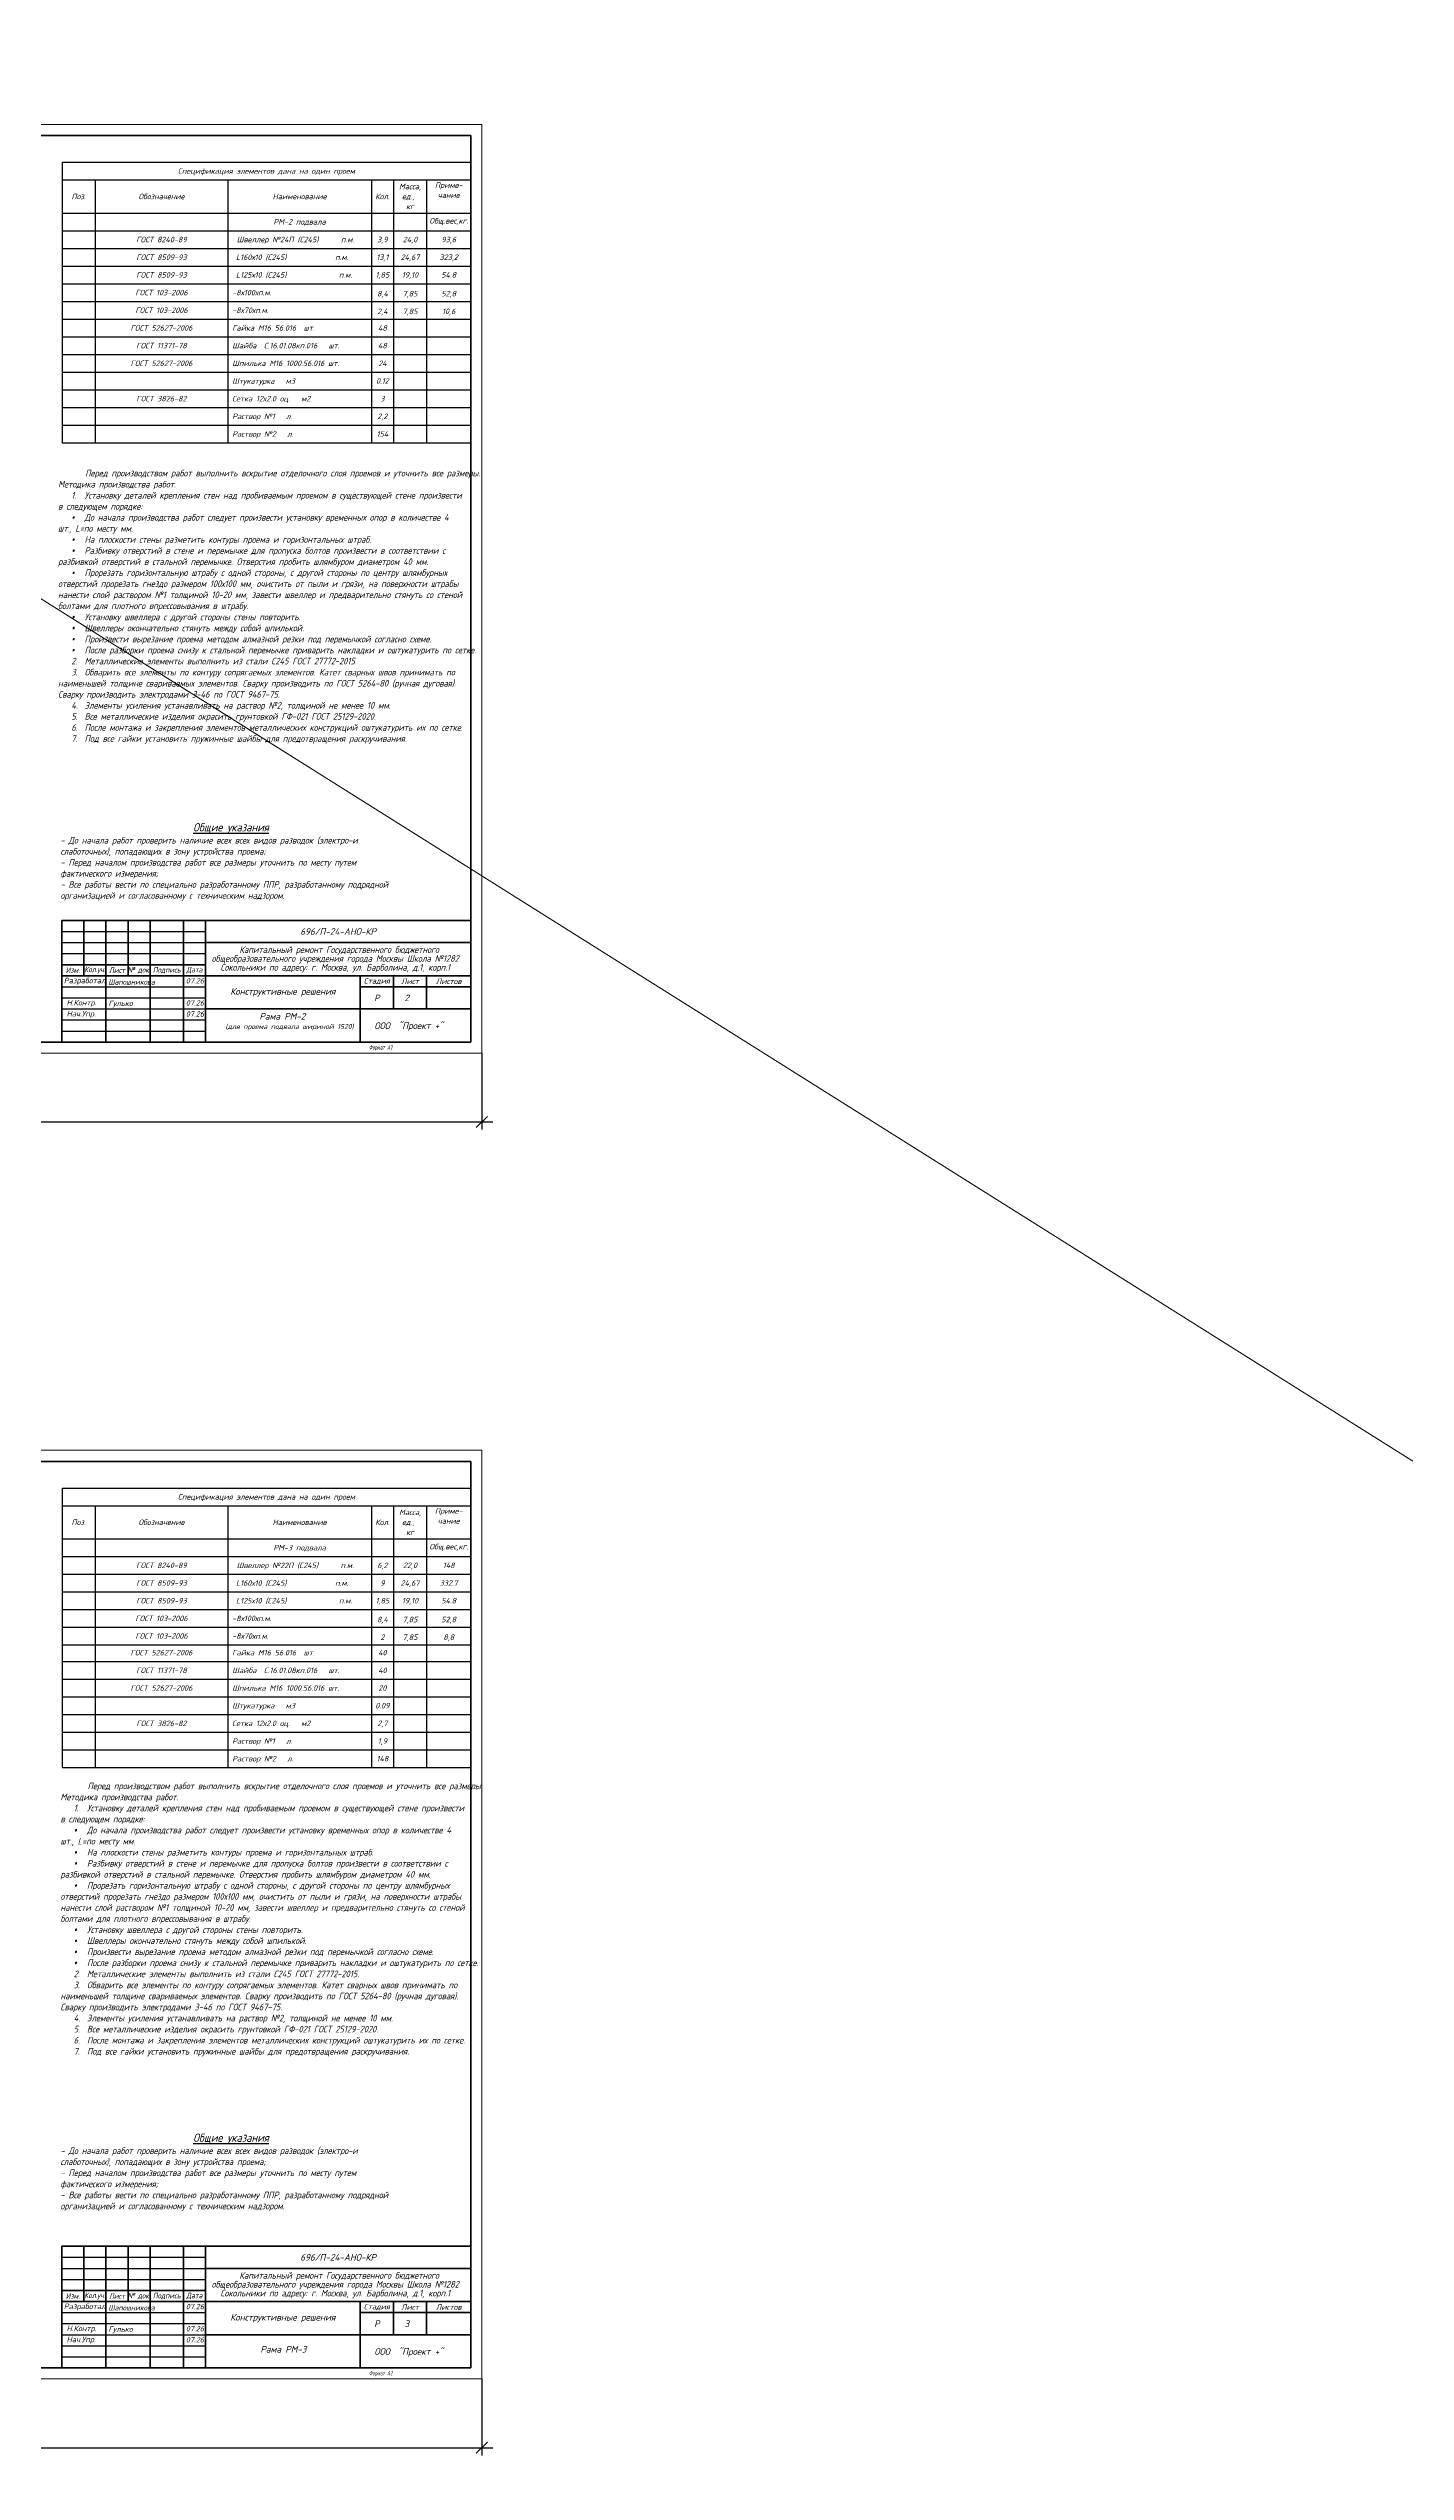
# Model space of a CAD drawing. Header units: millimetres. Extents: x 749182 to 2267578, y 70462 to 311449.
# Drawn here: x 2160347 to 2172623, y 183070 to 204988 of the extents above; entities that cross this region are included whole.
import ezdxf
from ezdxf.enums import TextEntityAlignment as Align

# ---------------------------------------------------------------- set-up
doc = ezdxf.new("R2010")
doc.units = ezdxf.units.MM
doc.layers.get('Defpoints').update_dxf_attribs({"color": 255})
for name, color, linetype, lineweight in [('Shtamp', 7, 'Continuous', 35), ('Размеры КР', 164, 'Continuous', 9), ('штамп', 7, 'Continuous', 25)]:
    doc.layers.add(name, color=color, linetype=linetype, lineweight=lineweight)
doc.layers.add('VPORTS', color=7, linetype='Continuous')
doc.layers.add('Текст', color=7, linetype='Continuous')
doc.styles.add('GOST', font='', dxfattribs={"width": 0.8, "oblique": 10})
doc.styles.add('GOST 2.304_new', font='isocpeur.ttf', dxfattribs={"width": 0.9, "oblique": 15})
doc.styles.add('БДА100', font='romand.shx', dxfattribs={"width": 0.7})
doc.styles.add('М2', font='isocpeui.ttf')
doc.styles.get('GOST').set_extended_font_data('GOST type A')
doc.dimstyles.new('БДА1', dxfattribs={"dimtxt": 2, "dimasz": 1, "dimexe": 0.7, "dimexo": 0, "dimgap": 0.8, "dimtad": 1, "dimdec": 0, "dimrnd": 1, "dimzin": 0, "dimdsep": 46, "dimtxsty": 'БДА100', "dimblk": 'OBLIQUE', "dimcen": 2, "dimdle": 1, "dimadec": 0, "dimazin": 0, "dimtfac": 1, "dimtdec": 0, "dimtmove": 1, "dimatfit": 3, "dimldrblk": 'NONE', "dimfxl": 0, "dimtolj": 1, "dimtzin": 0, "dimlwd": -1, "dimlwe": -1, "dimarcsym": 0})

# ---------------------------------------------------------------- blocks, each defined once
blk = doc.blocks.new('_Oblique')
at = {"color": 0, "linetype": 'ByBlock', "lineweight": -2}
blk.add_line((-0.5, -0.5), (0.5, 0.5), dxfattribs=at)
blk = doc.blocks.new('*D714')
at = {"layer": 'Defpoints', "color": 0, "transparency": 16777216}
for p, q in [((0, 0), (0, -34.6)), ((594, 0), (594, -34.6)), ((-5, -31.1), (599, -31.1))]:
    blk.add_line(p, q, dxfattribs=at)
for p in [(0, 0), (594, 0), (594, -31.1)]:
    blk.add_point(p, dxfattribs=at)
at = {"layer": 'Defpoints', "color": 0, "transparency": 16777216, "xscale": 5, "yscale": 5, "zscale": 5, "rotation": 180}
blk.add_blockref('_Oblique', (0, -31.1), dxfattribs=at)
at = {"layer": 'Defpoints', "color": 0, "transparency": 16777216, "xscale": 5, "yscale": 5, "zscale": 5}
blk.add_blockref('_Oblique', (594, -31.1), dxfattribs=at)
at = {"layer": 'Defpoints', "color": 0, "lineweight": 0, "transparency": 16777216, "insert": (105, -22.1), "char_height": 10, "attachment_point": 5, "style": 'БДА100'}
blk.add_mtext('\\A1;594', dxfattribs=at)
blk = doc.blocks.new('_None')
blk = doc.blocks.new('*D715')
at = {"layer": 'Defpoints', "color": 0, "transparency": 16777216}
for p, q in [((0, 420), (-19, 420)), ((-15.5, -5), (-15.5, 425)), ((0, 0), (-19, 0))]:
    blk.add_line(p, q, dxfattribs=at)
for p in [(-15.5, 420), (0, 420), (0, 0)]:
    blk.add_point(p, dxfattribs=at)
at = {"layer": 'Defpoints', "color": 0, "transparency": 16777216, "xscale": 5, "yscale": 5, "zscale": 5}
for p, rotation in [((-15.5, 420), 90), ((-15.5, 0), 270)]:
    blk.add_blockref('_Oblique', p, dxfattribs=dict(at, rotation=rotation))
at = {"layer": 'Defpoints', "color": 0, "lineweight": 0, "transparency": 16777216, "insert": (-24.5, 148.5), "char_height": 10, "attachment_point": 5, "rotation": 90, "style": 'БДА100'}
blk.add_mtext('\\A1;420', dxfattribs=at)
blk = doc.blocks.new('A$C88dd6df2')
at = {"layer": 'Shtamp', "linetype": 'Continuous', "lineweight": 40}
for p, q in [((-185, 55), (0, 55)), ((-185, 0), (-185, 55)), ((-175, 55), (-175, 30)), ((-165, 55), (-165, 0)), ((-155, 55), (-155, 30)), ((-145, 55), (-145, 0)), ((-130, 55), (-130, 0)), ((-120, 0), (-120, 55)), ((0, 0), (0, 55)), ((-120, 45), (0, 45)), ((-185, 35), (-120, 35)), ((-185, 30), (0, 30)), ((-50, 0), (-50, 30)), ((-50, 30), (-50, 0)), ((-50, 25), (0, 25)), ((-35, 30), (-35, 15)), ((-20, 30), (-20, 15)), ((-120, 15), (0, 15)), ((-185, 0), (0, 0))]:
    blk.add_line(p, q, dxfattribs=at)
at = {"layer": 'Shtamp', "linetype": 'Continuous', "lineweight": 25}
for p, q in [((-185, 50), (-120, 50)), ((-185, 45), (-120, 45)), ((-185, 40), (-120, 40)), ((-185, 25), (-120, 25)), ((-185, 20), (-120, 20)), ((-185, 15), (-120, 15)), ((-185, 10), (-120, 10)), ((-185, 5), (-120, 5))]:
    blk.add_line(p, q, dxfattribs=at)
at = {"layer": 'штамп', "lineweight": 30}
blk.add_lwpolyline([(-185, 0), (0, 0), (0, 55), (-185, 55)], close=True, dxfattribs=at)
at = {"layer": 'Shtamp', "ltscale": 33.333333, "char_height": 3, "attachment_point": 5, "style": 'М2'}
for s, insert, width, line_spacing_factor in [('{\\W1;696/П-24-АНО-КР}', (-60, 50), 120, 0.76), ('{\\fISOCPEUR|b0|i0|c204|p34;\\Q15;\\W0.9;  Капитальный ремонт Государственного бюджетного общеобразовательного учреждения города Москвы Школа №1282 Сокольники по адресу: г. Москва, ул. Барболина, д.1, корп.1}', (-61.3, 37.4), 120, 0.8), ('{\\W1;Конструктивные решения}', (-85, 22.5), 109.335, 0.76), ('{\\W1;Р}', (-42.5, 20), 109.335, 0.76), ('{\\W1;ООО  "Проект +"}', (-28.1, 7), 109.335, 0.76)]:
    blk.add_mtext(s, dxfattribs=dict(at, insert=insert, width=width, line_spacing_factor=line_spacing_factor))
at = {"layer": 'Shtamp', "color": 18, "ltscale": 100, "true_color": 0x000000, "style": 'М2'}
for s, insert, char_height, width, attachment_point in [('{\\W0.8;\\C256;Изм.}', (-180, 32.5), 2.5, 10, 5), ('{\\W0.8;\\C256;Кол\\T0.9;.\\T1;уч.}', (-170, 32.5), 2.5, 10, 5), ('{\\W0.8;\\C256;Лист}', (-160, 32.5), 2.5, 10, 5), ('{\\W0.8;\\C256;№\\T0.75; \\T1;док.}', (-150, 32.5), 2.5, 10, 5), ('{\\W0.8;\\C256;Подпись}', (-137.5, 32.5), 2.5, 15, 5), ('{\\W0.8;\\C256;Дата}', (-125, 32.5), 2.5, 10, 5), ('\\pi0.5,t0;{\\W0.9;\\C256; Разработал}', (-186.3, 27.5), 2.5, 20, 4), ('{\\W0.85;\\C256;Шапошникова}', (-163.9, 27.2), 2.4, 25.095, 4), ('{\\W1;\\C256;07.26}', (-128.9, 27.7), 2.4, 20, 4), ('{\\W1;\\C256;Стадия}', (-42.5, 27.5), 2.5, 15, 5), ('{\\W1;\\C256;Лист}', (-27.5, 27.5), 2.5, 15, 5), ('{\\W1;\\C256;Листов}', (-10, 27.5), 2.5, 20, 5), ('\\pi0.5,t0;{\\W1;\\C256; Н.Контр.}', (-185, 17.5), 2.5, 20, 4), ('\\pi0.5,t0;{\\W1;\\C256; Нач.Упр.}', (-185, 12.5), 2.5, 20, 4), ('{\\W1;\\C256;Гулько}', (-163.9, 17.2), 2.4, 25.095, 4), ('{\\W1;\\C256;07.26}', (-128.9, 17.7), 2.4, 20, 4), ('{\\W1;\\C256;07.26}', (-128.9, 12.7), 2.4, 20, 4)]:
    blk.add_mtext(s, dxfattribs=dict(at, insert=insert, char_height=char_height, width=width, attachment_point=attachment_point))
blk = doc.blocks.new('*U713')
at = {"color": 44, "lineweight": 20, "ltscale": 10}
for p, q in [((594, 420), (0, 420)), ((0, 420), (0, 0)), ((594, 0), (594, 420)), ((0, 0), (594, 0))]:
    blk.add_line(p, q, dxfattribs=at)
at = {"color": 137, "lineweight": 35, "ltscale": 10}
for p, q in [((589, 415), (20, 415)), ((20, 415), (20, 5)), ((589, 5), (589, 415)), ((0, 159.8), (20, 159.8)), ((5, 89.8), (5, 159.8)), ((5, 144.8), (20, 144.8)), ((5, 129.8), (20, 129.8)), ((5, 109.8), (20, 109.8)), ((0, 89.8), (20, 89.8)), ((8, 89.8), (8, 5)), ((13, 89.8), (13, 5)), ((8, 64.8), (20, 64.8)), ((8, 30), (20, 30)), ((8, 5), (589, 5))]:
    blk.add_line(p, q, dxfattribs=at)
at = {"color": 44, "lineweight": 13}
for p, q in [((10, 89.8), (10, 159.8)), ((15, 89.8), (15, 159.8))]:
    blk.add_line(p, q, dxfattribs=at)
at = {"color": 0, "lineweight": 13, "char_height": 2.041, "attachment_point": 5, "rotation": 90, "style": 'GOST'}
for s, insert, width in [('СОГЛАСОВАНО', (2.5, 117.3), 55), ('ВЗАМ. ИНВ. N', (10.5, 77.3), 25), ('ПОДПИСЬ И ДАТА', (10.5, 47.4), 34.798), ('ИНВ. N ПОДЛ.', (10.5, 17.6), 24.801)]:
    blk.add_mtext(s, dxfattribs=dict(at, insert=insert, width=width))
at = {"color": 44, "lineweight": 13, "style": 'GOST', "oblique": 10, "width": 0.8}
for tag in ['ФОРМАТВЕРТ', 'ФОРМАТГОРИЗ']:
    blk.add_attdef(tag, (543, 1.6), '', height=2, dxfattribs=at)
at = {"layer": 'Defpoints', "color": 251, "lineweight": 0}
dim = blk.add_linear_dim(base=(-15.5, 420), p1=(0, 0), p2=(0, 420), angle=90, dimstyle='БДА1', override={"dimscale": 5}, dxfattribs=at)
dim.commit()
dim.dimension.update_dxf_attribs({"geometry": '*D715', "text_midpoint": (-15.5, 148.5), "dimtype": 128})
dim = blk.add_linear_dim(base=(594, -31.1), p1=(0, 0), p2=(594, 0), dimstyle='БДА1', override={"dimscale": 5}, dxfattribs=at)
dim.commit()
dim.dimension.update_dxf_attribs({"geometry": '*D714', "text_midpoint": (105, -31.1), "dimtype": 128})

msp = doc.modelspace()

# ---------------------------------------------------------------- linework, layer by layer
at = {"layer": 'Размеры КР', "lineweight": 20}
msp.add_line((2146309.9318, 208786.5205), (2267577.9913, 132583.1452), dxfattribs=at)
at = {"layer": 'Текст', "linetype": 'Continuous', "ltscale": 20}
for p, q in [((2160469.4072, 203959.3108), (2164167.0947, 203959.3108)), ((2160469.4072, 203959.3108), (2160469.4072, 201420.8983)), ((2164167.0947, 203959.3108), (2164167.0947, 201580.7983)), ((2160469.4072, 203799.4108), (2164167.0947, 203799.4108)), ((2160769.2197, 203799.4108), (2160769.2197, 201420.8983)), ((2161968.4697, 203799.4108), (2161968.4697, 201420.8983)), ((2163267.6572, 203799.4108), (2163267.6572, 201420.8983)), ((2163467.5322, 203799.4108), (2163467.5322, 201420.8983)), ((2163767.3447, 203799.4108), (2163767.3447, 201420.8983)), ((2160469.4072, 201580.7983), (2164167.0947, 201580.7983)), ((2160469.4072, 201580.7983), (2164167.0947, 201580.7983)), ((2160469.4072, 201420.8983), (2164167.0947, 201420.8983)), ((2160469.4072, 201420.8983), (2164167.0947, 201420.8983)), ((2160469.4072, 191966.5253), (2164167.0947, 191966.5253)), ((2160469.4072, 191966.5253), (2160469.4072, 189438.1066)), ((2160469.4072, 191806.6253), (2164167.0947, 191806.6253)), ((2160769.2197, 191806.6253), (2160769.2197, 189438.1066)), ((2161968.4697, 191806.6253), (2161968.4697, 189438.1066)), ((2163267.6572, 191806.6253), (2163267.6572, 189438.1066)), ((2163467.5322, 191806.6253), (2163467.5322, 189438.1066)), ((2163767.3447, 191806.6253), (2163767.3447, 189438.1066)), ((2164167.0947, 191966.5253), (2164167.0947, 189598.0066)), ((2160469.4072, 189598.0066), (2164167.0947, 189598.0066)), ((2160469.4072, 189598.0066), (2164167.0947, 189598.0066)), ((2160469.4072, 189438.1066), (2164167.0947, 189438.1066))]:
    msp.add_line(p, q, dxfattribs=at)
at = {"layer": 'Текст', "linetype": 'Continuous', "ltscale": 100}
for p, q in [((2160469.4072, 203499.5983), (2164167.0947, 203499.5983)), ((2160469.4072, 203339.6983), (2164167.0947, 203339.6983)), ((2160469.4072, 203179.7983), (2164167.0947, 203179.7983)), ((2160469.4072, 203019.8983), (2164167.0947, 203019.8983)), ((2160469.4072, 202859.9983), (2164167.0947, 202859.9983)), ((2160469.4072, 202700.0983), (2164167.0947, 202700.0983)), ((2160469.4072, 202700.0983), (2164167.0947, 202700.0983)), ((2160469.4072, 202540.1983), (2164167.0947, 202540.1983)), ((2160469.4072, 202380.2983), (2164167.0947, 202380.2983)), ((2160469.4072, 202220.3983), (2164167.0947, 202220.3983)), ((2160469.4072, 202060.4983), (2164167.0947, 202060.4983)), ((2160469.4072, 201900.5983), (2164167.0947, 201900.5983)), ((2160469.4072, 201740.6983), (2164167.0947, 201740.6983)), ((2160469.4072, 191506.8128), (2164167.0947, 191506.8128)), ((2160469.4072, 191346.9128), (2164167.0947, 191346.9128)), ((2160469.4072, 191187.0128), (2164167.0947, 191187.0128)), ((2160469.4072, 191027.1128), (2164167.0947, 191027.1128)), ((2160469.4072, 190867.2128), (2164167.0947, 190867.2128)), ((2160469.4072, 190707.3128), (2164167.0947, 190707.3128)), ((2160469.4072, 190707.3128), (2164167.0947, 190707.3128)), ((2160469.4072, 190547.4128), (2164167.0947, 190547.4128)), ((2160469.4072, 190397.5066), (2164167.0947, 190397.5066)), ((2160469.4072, 190237.6066), (2164167.0947, 190237.6066)), ((2160469.4072, 190077.7066), (2164167.0947, 190077.7066)), ((2160469.4072, 189917.8066), (2164167.0947, 189917.8066)), ((2160469.4072, 189757.9066), (2164167.0947, 189757.9066))]:
    msp.add_line(p, q, dxfattribs=at)

# ---------------------------------------------------------------- block references
at = {"xscale": 20, "yscale": 20, "zscale": 20}
for p in [(2152387.0947, 195900.3114), (2152387.0947, 183907.5259)]:
    msp.add_blockref('*U713', p, dxfattribs=at).add_auto_attribs({'ФОРМАТГОРИЗ': 'Формат А2'})
at = {"layer": 'VPORTS', "ltscale": 100, "xscale": 20, "yscale": 20, "zscale": 20}
for p in [(2164167.0947, 196000.3114), (2164167.0947, 184007.5259)]:
    msp.add_blockref('A$C88dd6df2', p, dxfattribs=at)

# ---------------------------------------------------------------- texts
at = {"color": 0, "lineweight": -3, "ltscale": 0.071429, "char_height": 60, "attachment_point": 1, "style": 'М2'}
for s, insert, width in [('\\pi75.87524;2', (2163492.048, 196430.5405), 194.341398), ('\\pi310.25689;Рама РМ-2{\\H0.75x; \\P\\pi2.72848;(для проема подвала шириной 1520)}', (2161944.6081, 196263.5303), 1057.195604), ('\\pi75.89797;3', (2163492.048, 184437.7551), 194.341398), ('\\pi310.27962;Рама РМ-3', (2161953.6812, 184206.0773), 1057.195604)]:
    msp.add_mtext(s, dxfattribs=dict(at, insert=insert, width=width))
at = {"layer": 'Текст', "linetype": 'Continuous', "ltscale": 100, "style": 'М2'}
for s, height, p in [('Спецификация элементов дана на один проем', 49.96875, (2162318.2509, 203879.3608)), ('Поз.', 49.96875, (2160619.3134, 203649.5045)), ('Обозначение', 49.96875, (2161368.8447, 203649.5045)), ('Наименование', 49.96875, (2162618.0634, 203649.5045)), ('Кол.', 49.96875, (2163367.5947, 203649.5045)), ('Масса,', 49.96875, (2163617.4384, 203739.4483)), ('ед., ', 49.96875, (2163617.4384, 203649.5045)), ('Приме-', 49.96875, (2163967.2197, 203751.4626)), ('чание', 49.96875, (2163967.2197, 203661.5189)), ('РМ-2 подвала', 49.96875, (2162618.0634, 203419.6483)), ('кг', 49.96875, (2163617.4384, 203559.5608)), ('ГОСТ 8240-89', 49.96875, (2161368.8447, 203259.7483)), ('3,9', 49.96875, (2163367.5947, 203259.7483)), ('24,0', 49.96875, (2163617.4384, 203259.7483)), ('93,6', 49.96875, (2163967.2197, 203259.7483)), ('ГОСТ 8509-93', 49.96875, (2161368.8447, 203099.8483)), ('ГОСТ 8509-93', 49.96875, (2161368.8447, 202939.9483)), ('1,85', 49.96875, (2163367.5947, 202939.9483)), ('13,1', 49.96875, (2163367.5947, 203099.8483)), ('24,67', 49.96875, (2163617.4384, 203099.8483)), ('19,10', 49.96875, (2163617.4384, 202939.9483)), ('323,2', 49.96875, (2163967.2197, 203099.8483)), ('54.8', 49.96875, (2163967.2197, 202939.9483)), ('ГОСТ 103-2006', 49.96875, (2161368.8447, 202780.0483)), ('8,4', 49.96875, (2163367.5947, 202770.0545)), ('7,85', 49.96875, (2163617.4384, 202770.0545)), ('52,8', 49.96875, (2163967.2197, 202770.0545)), ('ГОСТ 103-2006', 49.96875, (2161368.8447, 202620.1483)), ('2,4', 49.96875, (2163367.5947, 202610.1545)), ('7,85', 49.96875, (2163617.4384, 202610.1545)), ('10,6', 49.96875, (2163967.2197, 202610.1545)), ('ГОСТ 52627-2006', 49.96875, (2161368.8447, 202460.2483)), ('ГОСТ 11371-78', 49.96875, (2161368.8447, 202300.3483)), ('48', 49.96875, (2163367.5947, 202460.2483)), ('48', 49.96875, (2163367.5947, 202300.3483)), ('ГОСТ 52627-2006', 49.96875, (2161368.8447, 202140.4483)), ('24', 49.96875, (2163367.5947, 202140.4483)), ('0.12', 49.96875, (2163367.5947, 201980.5483)), ('ГОСТ 3826-82', 49.96875, (2161368.8447, 201820.6483)), ('2,2', 49.96875, (2163367.5947, 201660.7483)), ('3', 49.9688, (2163367.5947, 201820.6483)), ('154', 49.96875, (2163367.5947, 201500.8483)), ('Спецификация элементов дана на один проем', 49.96875, (2162318.2509, 191886.5753)), ('Поз.', 49.96875, (2160619.3134, 191656.7191)), ('Обозначение', 49.96875, (2161368.8447, 191656.7191)), ('Наименование', 49.96875, (2162618.0634, 191656.7191)), ('Кол.', 49.96875, (2163367.5947, 191656.7191)), ('Масса,', 49.96875, (2163617.4384, 191746.6628)), ('ед., ', 49.96875, (2163617.4384, 191656.7191)), ('кг', 49.96875, (2163617.4384, 191566.7753)), ('Приме-', 49.96875, (2163967.2197, 191758.6772)), ('чание', 49.96875, (2163967.2197, 191668.7334)), ('РМ-3 подвала', 49.96875, (2162618.0634, 191426.8628)), ('ГОСТ 8240-89', 49.96875, (2161368.8447, 191266.9628)), ('ГОСТ 8509-93', 49.96875, (2161368.8447, 191107.0628)), ('6,2', 49.96875, (2163367.5947, 191266.9628)), ('9', 49.9688, (2163367.5947, 191107.0628)), ('24,67', 49.96875, (2163617.4384, 191107.0628)), ('22,0', 49.96875, (2163617.4384, 191266.9628)), ('332.7', 49.96875, (2163967.2197, 191107.0628)), ('148', 49.96875, (2163967.2197, 191266.9628)), ('ГОСТ 8509-93', 49.96875, (2161368.8447, 190947.1628)), ('1,85', 49.96875, (2163367.5947, 190947.1628)), ('19,10', 49.96875, (2163617.4384, 190947.1628)), ('54.8', 49.96875, (2163967.2197, 190947.1628)), ('ГОСТ 103-2006', 49.96875, (2161368.8447, 190787.2628)), ('8,4', 49.96875, (2163367.5947, 190777.2691)), ('7,85', 49.96875, (2163617.4384, 190777.2691)), ('52,8', 49.96875, (2163967.2197, 190777.2691)), ('ГОСТ 52627-2006', 49.96875, (2161368.8447, 190477.4566)), ('ГОСТ 103-2006', 49.96875, (2161368.8447, 190627.3628)), ('40', 49.96875, (2163367.5947, 190477.4566)), ('2', 49.9688, (2163367.5947, 190617.3691)), ('7,85', 49.96875, (2163617.4384, 190617.3691)), ('8,8', 49.96875, (2163967.2197, 190617.3691)), ('ГОСТ 11371-78', 49.96875, (2161368.8447, 190317.5566)), ('40', 49.96875, (2163367.5947, 190317.5566)), ('ГОСТ 52627-2006', 49.96875, (2161368.8447, 190157.6566)), ('20', 49.96875, (2163367.5947, 190157.6566)), ('ГОСТ 3826-82', 49.96875, (2161368.8447, 189837.8566)), ('0.09', 49.96875, (2163367.5947, 189997.7566)), ('2,7', 49.96875, (2163367.5947, 189837.8566)), ('1,9', 49.96875, (2163367.5947, 189677.9566)), ('148', 49.96875, (2163367.5947, 189518.0566))]:
    msp.add_text(s, height=height, dxfattribs=at).set_placement(p, align=Align.MIDDLE_CENTER)
for s, p in [('Швеллер №24П (С245)      п.м.', (2162049.6185, 203259.7483)), ('L160х10 (С245)             п.м.', (2162042.8482, 203099.8483)), ('L125х10 (С245)              п.м.', (2162042.8482, 202939.9483)), ('-8х100хп.м. ', (2162008.4447, 202780.0483)), ('-8х70хп.м. ', (2162008.4447, 202620.1483)), ('Гайка М16 56.016  шт.', (2162008.4447, 202460.2483)), ('Шайба  С.16.01.08кп.016   шт.', (2162008.4447, 202300.3483)), ('Шпилька М16 1000.56.016 шт.', (2162008.4447, 202140.4483)), ('Штукатурка   м3', (2162008.4447, 201980.5483)), ('Раствор №1   л.', (2162008.4447, 201660.7483)), ('Сетка 12х2.0 оц.   м2', (2162008.4447, 201820.6483)), ('Раствор №2   л.', (2162008.4447, 201500.8483)), ('L160х10 (С245)             п.м.', (2162042.8482, 191107.0628)), ('Швеллер №22П (С245)      п.м.', (2162049.6185, 191266.9628)), ('L125х10 (С245)              п.м.', (2162042.8482, 190947.1628)), ('-8х100хп.м. ', (2162008.4447, 190787.2628)), ('Гайка М16 56.016  шт.', (2162008.4447, 190477.4566)), ('-8х70хп.м. ', (2162008.4447, 190627.3628)), ('Шайба  С.16.01.08кп.016   шт.', (2162008.4447, 190317.5566)), ('Шпилька М16 1000.56.016 шт.', (2162008.4447, 190157.6566)), ('Сетка 12х2.0 оц.   м2', (2162008.4447, 189837.8566)), ('Штукатурка   м3', (2162008.4447, 189997.7566)), ('Раствор №1   л.', (2162008.4447, 189677.9566)), ('Раствор №2   л.', (2162008.4447, 189518.0566))]:
    msp.add_text(s, height=49.96875, dxfattribs=at).set_placement(p, align=Align.MIDDLE_LEFT)
at = {"layer": 'Текст', "linetype": 'Continuous', "ltscale": 100, "char_height": 49.96875, "width": 345.651972, "attachment_point": 5, "style": 'GOST 2.304_new'}
for insert in [(2163968.3018, 203422.4538), (2163968.3018, 191429.6684)]:
    msp.add_mtext('{\\W0.9;Общ.вес,кг.}', dxfattribs=dict(at, insert=insert))
at = {"layer": 'Текст', "ltscale": 20, "char_height": 60, "attachment_point": 1, "style": 'GOST 2.304_new'}
for s, width, gutter_width, heights, insert in [('       Перед производством работ выполнить вскрытие отделочного слоя проемов и уточнить все размеры. \\PМетодика производства работ.\\P\\pi120;1.^IУстановку деталей крепления стен над пробиваемым проемом в существующей стене произвести в следующем порядке: \\P{\\fSymbol|b0|i1|c2|p18;·^I}До начала производства работ следует произвести установку временных опор в количестве 4 шт., L=по месту мм. \\P{\\fSymbol|b0|i1|c2|p18;·^I}На плоскости стены разметить контуры проема и горизонтальных штраб. \\P{\\fSymbol|b0|i1|c2|p18;·^I}Разбивку отверстий в стене и перемычке для пропуска болтов произвести в соответствии с разбивкой отверстий в стальной перемычке. Отверстия пробить шлямбуром диаметром 40 мм. \\P{\\fSymbol|b0|i1|c2|p18;·^I}Прорезать горизонтальную штрабу с одной стороны, с другой стороны по центру шлямбурных отверстий прорезать гнездо размером 100х100 мм, очистить от пыли и грязи, на поверхности штрабы нанести слой раствором №1 толщиной 10-20 мм, завести швеллер и предварительно стянуть со стеной болтами для плотного впрессовывания в штрабу. \\P{\\fSymbol|b0|i1|c2|p18;·^I}Установку швеллера с другой стороны стены повторить. \\P{\\fSymbol|b0|i1|c2|p18;·^I}Швеллеры окончательно стянуть между собой шпилькой. \\P{\\fSymbol|b0|i1|c2|p18;·^I}Произвести вырезание проема методом алмазной резки под перемычкой согласно схеме. \\P{\\fSymbol|b0|i1|c2|p18;·^I}После разборки проема снизу к стальной перемычке приварить накладки и оштукатурить по сетке. \\P2.^IМеталлические элементы выполнить из стали С245 ГОСТ 27772-2015. \\P3.^IОбварить все элементы по контуру сопрягаемых элементов. Катет сварных швов принимать по наименьшей толщине свариваемых элементов. Сварку производить по ГОСТ 5264-80 (ручная дуговая). Сварку производить электродами Э-46 по ГОСТ 9467-75.\\P4.^IЭлементы усиления устанавливать на раствор №2, толщиной не менее 10 мм. \\P5.^IВсе металлические изделия окрасить грунтовкой ГФ-021 ГОСТ 25129-2020. \\P6.^IПосле монтажа и закрепления элементов металлических конструкций оштукатурить их по сетке.\\P7.^IПод все гайки установить пружинные шайбы для предотвращения раскручивания. ', 3584.340827, 1500, [4759.4016], (2160433.6195, 201176.5803)), ('^I^I^I^I^I{\\H1.25x;\\LОбщие указания\\P}- До начала работ проверить наличие всех всех видов разводок (электро-и слаботочных), попадающих в зону устройства проема;\\P- Перед началом производства работ все размеры уточнить по месту путем фактического измерения;\\P- Все работы вести по специально разработанному ППР, разработанному подрядной организацией и согласованному с техническим надзором.', 2903.174826, 125, [0], (2160455.2339, 197981.1038)), ('       Перед производством работ выполнить вскрытие отделочного слоя проемов и уточнить все размеры. \\PМетодика производства работ.\\P\\pi120;1.^IУстановку деталей крепления стен над пробиваемым проемом в существующей стене произвести в следующем порядке: \\P{\\fSymbol|b0|i1|c2|p18;·^I}До начала производства работ следует произвести установку временных опор в количестве 4 шт., L=по месту мм. \\P{\\fSymbol|b0|i1|c2|p18;·^I}На плоскости стены разметить контуры проема и горизонтальных штраб. \\P{\\fSymbol|b0|i1|c2|p18;·^I}Разбивку отверстий в стене и перемычке для пропуска болтов произвести в соответствии с разбивкой отверстий в стальной перемычке. Отверстия пробить шлямбуром диаметром 40 мм. \\P{\\fSymbol|b0|i1|c2|p18;·^I}Прорезать горизонтальную штрабу с одной стороны, с другой стороны по центру шлямбурных отверстий прорезать гнездо размером 100х100 мм, очистить от пыли и грязи, на поверхности штрабы нанести слой раствором №1 толщиной 10-20 мм, завести швеллер и предварительно стянуть со стеной болтами для плотного впрессовывания в штрабу. \\P{\\fSymbol|b0|i1|c2|p18;·^I}Установку швеллера с другой стороны стены повторить. \\P{\\fSymbol|b0|i1|c2|p18;·^I}Швеллеры окончательно стянуть между собой шпилькой. \\P{\\fSymbol|b0|i1|c2|p18;·^I}Произвести вырезание проема методом алмазной резки под перемычкой согласно схеме. \\P{\\fSymbol|b0|i1|c2|p18;·^I}После разборки проема снизу к стальной перемычке приварить накладки и оштукатурить по сетке. \\P2.^IМеталлические элементы выполнить из стали С245 ГОСТ 27772-2015. \\P3.^IОбварить все элементы по контуру сопрягаемых элементов. Катет сварных швов принимать по наименьшей толщине свариваемых элементов. Сварку производить по ГОСТ 5264-80 (ручная дуговая). Сварку производить электродами Э-46 по ГОСТ 9467-75.\\P4.^IЭлементы усиления устанавливать на раствор №2, толщиной не менее 10 мм. \\P5.^IВсе металлические изделия окрасить грунтовкой ГФ-021 ГОСТ 25129-2020. \\P6.^IПосле монтажа и закрепления элементов металлических конструкций оштукатурить их по сетке.\\P7.^IПод все гайки установить пружинные шайбы для предотвращения раскручивания. ', 3584.340827, 1500, [4759.4016], (2160455.1731, 189302.068)), ('^I^I^I^I^I{\\H1.25x;\\LОбщие указания\\P}- До начала работ проверить наличие всех всех видов разводок (электро-и слаботочных), попадающих в зону устройства проема;\\P- Перед началом производства работ все размеры уточнить по месту путем фактического измерения;\\P- Все работы вести по специально разработанному ППР, разработанному подрядной организацией и согласованному с техническим надзором.', 2903.174826, 125, [0], (2160455.2339, 186127.0683))]:
    msp.add_mtext_dynamic_manual_height_columns(s, width=width, gutter_width=gutter_width, heights=heights, dxfattribs=dict(at, insert=insert))

doc.saveas('drawing.dxf')
